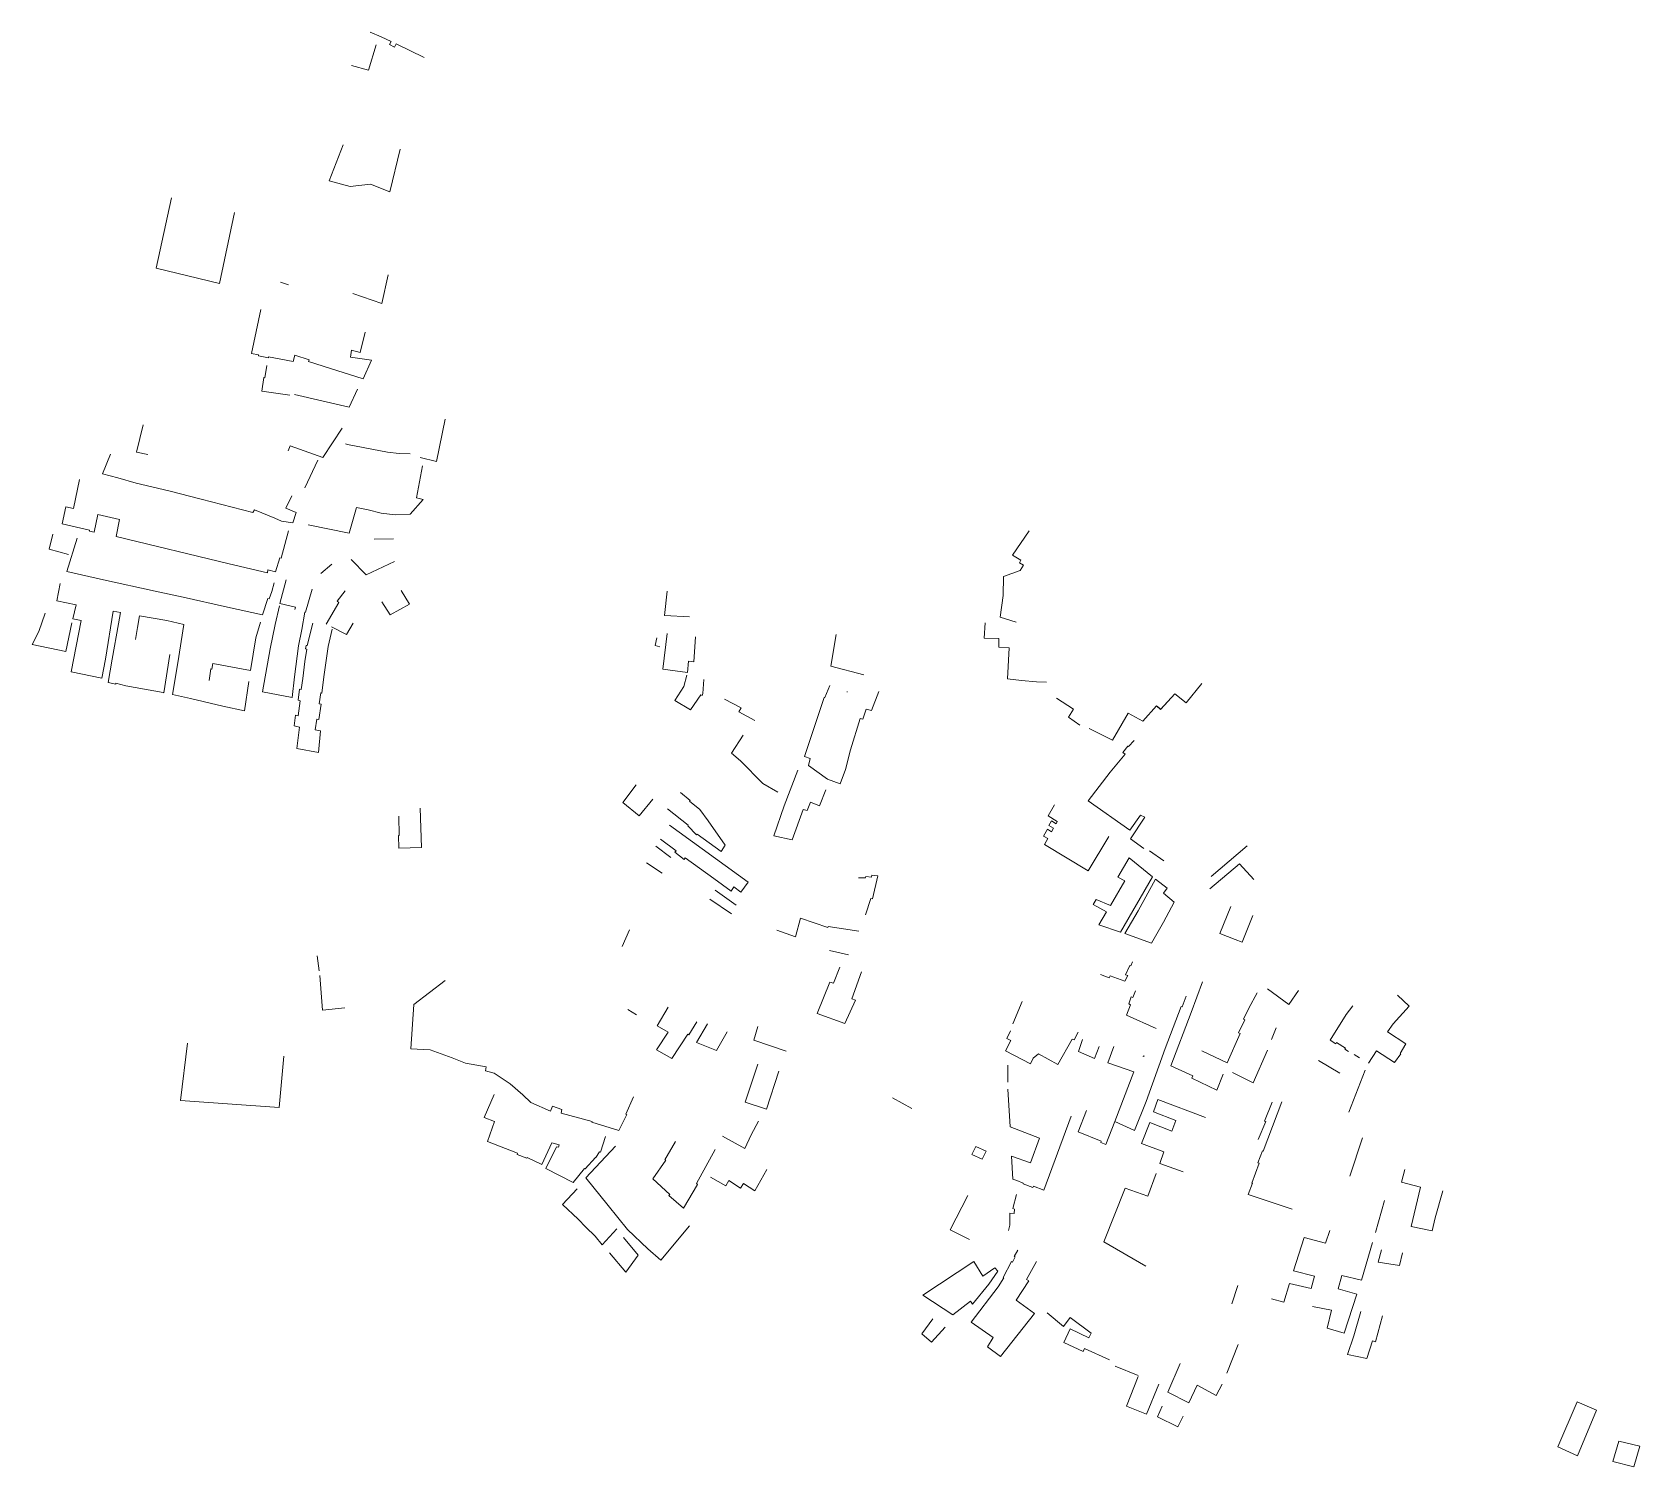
# Model space of a CAD drawing. Header units: millimetres. Extents: x 103049 to 103787, y 388013 to 388672.
import ezdxf

# ---------------------------------------------------------------- set-up
doc = ezdxf.new("R2010")
doc.units = ezdxf.units.MM
doc.header["$LTSCALE"] = 2
doc.layers.add('PBDUR-FACE', color=1, linetype='Continuous', lineweight=0)

msp = doc.modelspace()

# ---------------------------------------------------------------- linework, layer by layer
at = {"layer": 'PBDUR-FACE', "linetype": 'Continuous', "lineweight": 0}
for p, q in [((103422.72, 388368.96), (103422.62, 388368.73)), ((103337.66, 388285.51), (103330.61, 388290.27)), ((103558.54, 388201.23), (103558.74, 388201.7)), ((103558.74, 388201.7), (103559.18, 388201.54)), ((103595.3, 388193.31), (103592.36, 388185.92))]:
    msp.add_line(p, q, dxfattribs=at)
at = {"layer": 'PBDUR-FACE', "color": 1, "linetype": 'Continuous', "lineweight": 0}
msp.add_line((103334.89, 388297.91), (103341.75, 388292.76), dxfattribs=at)
msp.add_line((103334.89, 388297.91), (103341.75, 388292.76), dxfattribs=at)
at = {"layer": 'PBDUR-FACE', "linetype": 'Continuous', "lineweight": 0, "flags": 128}
for points in [[(103228.5, 388660.12), (103215.61, 388666.36), (103214.9, 388664.85), (103212.57, 388666.14), (103213.25, 388667.48), (103208.71, 388669.57), (103203.67, 388671.78)], [(103206.4, 388665.88), (103202.99, 388654.32), (103195.17, 388656.43)], [(103191.21, 388619.98), (103184.92, 388603.54), (103194.56, 388600.86), (103203.78, 388601.95), (103212.66, 388598.43), (103217.52, 388618.05)], [(103141.43, 388588.96), (103134.51, 388556.34), (103105.47, 388563.36), (103112.5, 388595.67)], [(103212.01, 388560.28), (103209.05, 388547.19), (103195.78, 388551.7)], [(103162.49, 388556.92), (103166.13, 388555.8)], [(103153.54, 388544.4), (103149.18, 388524.22), (103152.47, 388523.63), (103152.39, 388523.17), (103156.99, 388522.26), (103157.07, 388522.62), (103168.37, 388520.46), (103169.09, 388523.5), (103175.68, 388521.25), (103175.44, 388520.48), (103185.4, 388517.33), (103200.51, 388512.53), (103204.22, 388521.1), (103194.68, 388522.55), (103195.13, 388525.67), (103199.13, 388524.71), (103201.38, 388534.01)], [(103166.75, 388505), (103153.9, 388506.95), (103154.87, 388513.13), (103155.32, 388513.05), (103156.26, 388518.72)], [(103197.85, 388507.82), (103194.07, 388499.61), (103169.01, 388505.32)], [(103101.56, 388477.76), (103096.34, 388478.9), (103099.51, 388491.47)], [(103238.08, 388494.12), (103234.14, 388474.68), (103226.69, 388476.51)], [(103190.87, 388489.87), (103181.92, 388476.51), (103166.89, 388481.83), (103166.07, 388479.53), (103166.07, 388479.53)], [(103084.4, 388477.97), (103080.87, 388468.88), (103087.9, 388467.04), (103096.25, 388464.66), (103111.27, 388461.07), (103126.14, 388457.35), (103149.79, 388451.16), (103150.62, 388452.48), (103159.97, 388448.58), (103163.05, 388447.21), (103168.14, 388446.39), (103169.73, 388451.26), (103165.02, 388453.21), (103167.68, 388458.82)], [(103222.09, 388478.1), (103217.05, 388478.29), (103211.66, 388478.92), (103193.21, 388482.43), (103192.31, 388482.7)], [(103179.63, 388475.22), (103173.72, 388462.51)], [(103227.76, 388472.56), (103224.94, 388457.99), (103228.05, 388457.23), (103222.01, 388450.37), (103215.17, 388450.18), (103208.75, 388450.9), (103202.73, 388452.34), (103197.45, 388453.54), (103194.08, 388441.68), (103175.17, 388445.45)], [(103070.17, 388466.41), (103067.52, 388453.03), (103064, 388453.86), (103062.23, 388445.97), (103074.87, 388443.08), (103074.77, 388442.59), (103076.97, 388442.15), (103078.66, 388450.26), (103088.68, 388447.98), (103087.01, 388440.09), (103139.02, 388427.6), (103156.48, 388423.54), (103156.75, 388424.79), (103160.18, 388423.97), (103162.24, 388430.3), (103162.82, 388430.14), (103166.2, 388442.79)], [(103058.01, 388441.17), (103056.39, 388434.37), (103065.24, 388431.95)], [(103159.56, 388418.83), (103158.48, 388414.87), (103157.31, 388411.55), (103156.72, 388411.67), (103154.29, 388404.12), (103138.24, 388407.71), (103117.82, 388412.28), (103104.99, 388415.1), (103081.29, 388420.33), (103064.47, 388424.02), (103069.24, 388439.46)], [(103506.21, 388442.71), (103498.54, 388431.54), (103502.38, 388429.24), (103501.75, 388428.04), (103503.62, 388426.94), (103502.04, 388424.59), (103494.47, 388421.81), (103494.33, 388413.14), (103492.89, 388403.17), (103500.27, 388400.82)], [(103214.32, 388439.04), (103205.45, 388438.87)], [(103186.07, 388427.52), (103181.04, 388423.22)], [(103214.8, 388428.63), (103201.87, 388422.55), (103194.91, 388429.61)], [(103111.78, 388386.04), (103111.79, 388386.04), (103109.02, 388368.43), (103108.71, 388368.5), (103091.55, 388371.63), (103086.98, 388372.81), (103086.86, 388372.37), (103083.33, 388373.19), (103085.17, 388383.85), (103088.17, 388400.1), (103089.03, 388405.3), (103085.75, 388405.84), (103082.19, 388383.8), (103080.46, 388375.17), (103066.4, 388378.05), (103070.94, 388401.65), (103067.22, 388402.37), (103068.64, 388408.83), (103059.83, 388410.66), (103061.36, 388418.63)], [(103169.17, 388406.61), (103169.17, 388406.61), (103169.48, 388407.71), (103162.25, 388409.46), (103165.15, 388420.33)], [(103177.08, 388415.92), (103173.96, 388405.35), (103173.69, 388405.43), (103172.27, 388397.44), (103170.84, 388389.99), (103169.01, 388375.67), (103167.86, 388366.24), (103154.33, 388368.82), (103157.7, 388388.53), (103160.05, 388399.77), (103162.06, 388408.34)], [(103192.15, 388415.2), (103188.54, 388410.52), (103189.31, 388409.89), (103183.51, 388399.84)], [(103217.91, 388415.41), (103221.8, 388409.11), (103212.79, 388404.18), (103209.04, 388410.18)], [(103340.09, 388415.1), (103338.77, 388403.82), (103350.33, 388403.28)], [(103066.7, 388400.44), (103063.99, 388387.38), (103048.51, 388390.63), (103051.54, 388396.54), (103054.45, 388404.93)], [(103148, 388373.58), (103145.93, 388360.07), (103135.99, 388362.27), (103121.17, 388365.83), (103112.94, 388367.64), (103115.32, 388382.18), (103118.09, 388399.76), (103110.31, 388401.56), (103097.83, 388403.73), (103096.87, 388398.33), (103095.95, 388392.87)], [(103153.41, 388400.78), (103151.15, 388393.58), (103148.81, 388378.69), (103131.38, 388381.9), (103131, 388379.24), (103130.53, 388379.35), (103129.82, 388374.01)], [(103186.22, 388397.65), (103184.38, 388389.62), (103182.47, 388375.68), (103181.56, 388368.26), (103181.04, 388368.34), (103180.3, 388363.39), (103181.15, 388363.17), (103180.11, 388356.16), (103179.26, 388356.29), (103178.5, 388351.31), (103180.85, 388350.95), (103179.96, 388341.03), (103170.08, 388342.78), (103171.2, 388352.65), (103168.76, 388353.18), (103169.45, 388358.07), (103170.56, 388357.85), (103171.54, 388364.69), (103170.6, 388364.95), (103171.29, 388369.98), (103172.02, 388369.89), (103172.8, 388374.88), (103173.68, 388382.77), (103174.68, 388388.42), (103174.04, 388388.52), (103174.34, 388390.12), (103174.76, 388390.03), (103177.4, 388400.34)], [(103185.95, 388398.73), (103192.76, 388395.12), (103195.85, 388400.33)], [(103340.02, 388395.58), (103338.07, 388379.25), (103349.4, 388377.66), (103349.87, 388382.98), (103352.22, 388382.59), (103353.02, 388394.01)], [(103486.06, 388400.53), (103485.57, 388393.49), (103492.27, 388393.3), (103492.26, 388389.36), (103496.99, 388388.97), (103496.19, 388374.79), (103502.7, 388374.08)], [(103335.27, 388393.56), (103334.45, 388390.06), (103336.72, 388389.48)], [(103356.86, 388374.44), (103356.34, 388368.04), (103356.03, 388367.1), (103355.45, 388367.38), (103350.73, 388360.51), (103343.49, 388364.89), (103347.66, 388371.23), (103349.06, 388376.41)], [(103502.75, 388374.07), (103509.63, 388373.47), (103514.2, 388373.27)], [(103437.22, 388368.91), (103433.84, 388360.18), (103431.31, 388360.92), (103429.92, 388356.23), (103428.55, 388356.64), (103424.25, 388342.13), (103421.82, 388333.2), (103419.39, 388326.56), (103413.62, 388328.79), (103404.84, 388335.06), (103405.74, 388338.22), (103403.03, 388339.11), (103412.13, 388366.28), (103412.46, 388366.19), (103414.64, 388371.79)], [(103518.68, 388365.88), (103526.56, 388360.93), (103524.24, 388357.18), (103529.52, 388353.56)], [(103533.73, 388352.02), (103544.41, 388346.7), (103551.64, 388359.06), (103558.44, 388355.33), (103564.62, 388362.47), (103566.59, 388360.84), (103573.04, 388367.96), (103578.27, 388363.85), (103585.46, 388372.72)], [(103380.29, 388355.66), (103372.99, 388359.57), (103374.05, 388361.45), (103366.33, 388365.52)], [(103390.83, 388322.78), (103383.94, 388326.69), (103373.71, 388337.14), (103369.5, 388340.64), (103374.89, 388348.94)], [(103558.82, 388296.95), (103552.72, 388301.32), (103559.38, 388311.32), (103557.36, 388312.19), (103552.49, 388305.27), (103533.25, 388318.76), (103543.41, 388331.87), (103550.26, 388340.13), (103549.14, 388341.03), (103551.49, 388343.94), (103551.82, 388343.68), (103554.48, 388346.46)], [(103400.07, 388332.86), (103393.77, 388316.47), (103388.98, 388302.67), (103397.46, 388300.85), (103402.39, 388314.75), (103404.36, 388314.36), (103405.84, 388318.1), (103410.01, 388316.47), (103412.93, 388323.76)], [(103333.37, 388319.59), (103327.14, 388311.82), (103319.6, 388318.06), (103325.78, 388326.14)], [(103340.2, 388315.05), (103349.73, 388307.66), (103349.48, 388307.33), (103353.51, 388303.17), (103353.78, 388303.47), (103364.8, 388295.48), (103366.7, 388298.42), (103358.92, 388309.61), (103355.06, 388314.76), (103350.26, 388318.58), (103350.51, 388318.94), (103346.12, 388322.61)], [(103226.6, 388315.44), (103227.23, 388297.37), (103216.82, 388297), (103216.66, 388302.81), (103217.02, 388302.81), (103216.86, 388311.74)], [(103542.74, 388302.43), (103533.24, 388286.57), (103513.18, 388298.67), (103514.71, 388301.45), (103512.78, 388302.57), (103514.55, 388305.7), (103516.39, 388304.58), (103517.35, 388306.29), (103515.3, 388307.49), (103516.49, 388309.52), (103518.56, 388308.23), (103519.12, 388309.24), (103514.92, 388311.93), (103517.81, 388316.86)], [(103341.12, 388307.59), (103377.15, 388281.45), (103373.84, 388276.8), (103370.68, 388279.24), (103369.37, 388277.31), (103361.5, 388283.06), (103348.28, 388292.63), (103347.78, 388291.88), (103343.61, 388295.17), (103344.12, 388295.83), (103336.91, 388301.16)], [(103568.03, 388291.19), (103561.39, 388295.78)], [(103606.34, 388298.17), (103589.73, 388284.05)], [(103431.04, 388266.35), (103433.51, 388273.96), (103434.23, 388273.71), (103436.7, 388284.35), (103434.04, 388284.63), (103433.84, 388283.77), (103431.24, 388284.07), (103431.15, 388283.46), (103427.85, 388283.43)], [(103589.09, 388278.35), (103602.82, 388289.79), (103609.32, 388282.59)], [(103362.04, 388277.8), (103371.76, 388270.86)], [(103369.59, 388266.92), (103359.63, 388273.59)], [(103598.75, 388270.17), (103593.74, 388257.84), (103600.77, 388255.12), (103603.92, 388253.89), (103608.88, 388266.08)], [(103428, 388258.97), (103413.89, 388261.07), (103413.79, 388260.53), (103401.3, 388264.85), (103398.91, 388256.27), (103390.37, 388259.32)], [(103322.76, 388259.58), (103319.31, 388251.8)], [(103423.25, 388248.03), (103414.55, 388250.02)], [(103180.21, 388240.65), (103179.42, 388247.53)], [(103419.32, 388242.37), (103416.41, 388235.06), (103414.76, 388235.57), (103408.94, 388221.12), (103421.62, 388216.44), (103426.55, 388227.25), (103424.87, 388227.87), (103429.26, 388240.19)], [(103553.58, 388244.78), (103552.88, 388242.99), (103552.43, 388243.21), (103550.42, 388238.93), (103551.43, 388238.59), (103550.2, 388235.88), (103543.37, 388238.42), (103542.98, 388237.5), (103538.93, 388239.04)], [(103180.53, 388238.52), (103181.86, 388222.69), (103191.99, 388223.67)], [(103238.1, 388236.23), (103223.76, 388225.22), (103222.34, 388204.93), (103231.18, 388204.41), (103241.38, 388200.77), (103247.41, 388198.36), (103256.98, 388196.55), (103256.63, 388194.8), (103260.6, 388193.67), (103267.96, 388188.77), (103273.73, 388183.73), (103277.51, 388180.31), (103286.52, 388176.23), (103287.36, 388178.53), (103291.74, 388176.97), (103291.31, 388175.41), (103305.56, 388171.49), (103305.43, 388171.13), (103317.77, 388167.38), (103321.44, 388174.69), (103321.03, 388174.94), (103324.56, 388182.8)], [(103585.73, 388235.71), (103580.55, 388221.54), (103571.18, 388197.12)], [(103503.03, 388226.55), (103498.77, 388216.38)], [(103578.34, 388229.07), (103576.38, 388224.17), (103575.99, 388224.34), (103568.63, 388205.07), (103559.91, 388180.73), (103554.62, 388167.3), (103545.58, 388171.46), (103554.31, 388194.26), (103542.28, 388198.46), (103545.05, 388206.02)], [(103629.89, 388231.71), (103625.44, 388225.19), (103615.65, 388232.41)], [(103675.29, 388229.55), (103680.66, 388224.42)], [(103321.95, 388222.9), (103326, 388220.53)], [(103340.53, 388223.95), (103335.37, 388215.5), (103340.47, 388212.59), (103335.18, 388204.4), (103342.13, 388200.38), (103349.48, 388211.58), (103349.92, 388211.33), (103353.61, 388217.31)], [(103652.84, 388203.68), (103651.13, 388204.67), (103651.49, 388205.2), (103647.28, 388207.72), (103646.96, 388207.24), (103644.43, 388208.8), (103651.74, 388220.63), (103654.77, 388224.7)], [(103680.66, 388224.42), (103673.3, 388216.33), (103670.64, 388212.74), (103679.18, 388207.14), (103676.55, 388202.69), (103676.85, 388202.52), (103673.92, 388198.63), (103665.6, 388203.9), (103662.03, 388198.32)], [(103367.53, 388212.72), (103362.68, 388204.09), (103353.43, 388207.79), (103358.47, 388216.42)], [(103394.66, 388203.84), (103379.75, 388208.85), (103381.61, 388215.1)], [(103497.7, 388213.12), (103496, 388209.63), (103497.76, 388208.76), (103495.38, 388203.91), (103506.83, 388197.95), (103508.09, 388200.61), (103510.52, 388202.65), (103519.37, 388197.64), (103525.97, 388209.38), (103526.84, 388208.98), (103528.67, 388212.51)], [(103619.61, 388214.53), (103617.46, 388209.1)], [(103164.01, 388201.53), (103161.84, 388177.89), (103116.55, 388181.12), (103119.84, 388207.55)], [(103538.4, 388205.96), (103536.16, 388200.44), (103528.83, 388203.61), (103530.7, 388209.12)], [(103615.6, 388204.3), (103609.05, 388189.32), (103599.56, 388194.04)], [(103381.71, 388197.83), (103375.89, 388180.45), (103385.61, 388177.17), (103391.28, 388194.65)], [(103496.43, 388189.58), (103496.43, 388197.36)], [(103639.06, 388199.54), (103648.84, 388193.78)], [(103655.44, 388202.24), (103657.82, 388200.74)], [(103660.43, 388195.07), (103652.97, 388175.87)], [(103311.7, 388164.64), (103309.42, 388157.38), (103308.9, 388157.51), (103307.23, 388154.91), (103307.07, 388155.02), (103302.39, 388149.74), (103302.06, 388149.93), (103296.94, 388143.55), (103284.32, 388149.93), (103289.22, 388159.87), (103290.07, 388159.65), (103290.43, 388160.74), (103287.14, 388161.73), (103282.54, 388151.73), (103275.81, 388155.05), (103275.57, 388154.61), (103271.1, 388156.39), (103271.32, 388156.91), (103257.61, 388162.36), (103260.73, 388171.48), (103256.05, 388173.34), (103260.62, 388183.94)], [(103452.29, 388177.46), (103443.48, 388182.36)], [(103525.52, 388174), (103512.97, 388139.93), (103508.17, 388141.76), (103507.9, 388141.21), (103503.39, 388142.94), (103503.52, 388143.26), (103500.56, 388144.43), (103498.64, 388145.07), (103498.08, 388155.61), (103506.8, 388152.6), (103510.94, 388163.86), (103497.45, 388169.05), (103496.47, 388186.35)], [(103576.96, 388148.39), (103566.16, 388152.22), (103568.06, 388157.52), (103557.82, 388161.41), (103561.63, 388171.04), (103571.7, 388167.12), (103573.52, 388171.97), (103563.33, 388175.97), (103565.35, 388181.66), (103587.18, 388173.31)], [(103545.58, 388171.46), (103541.47, 388160.87), (103539.06, 388161.94), (103539.31, 388162.47), (103528.72, 388166.69), (103532.46, 388176.5)], [(103611.39, 388163.25), (103614.84, 388171.45), (103614.28, 388171.73), (103617.8, 388180.42)], [(103365.49, 388164.79), (103375.65, 388159.09), (103378.57, 388165.36), (103381.99, 388171.63)], [(103316.36, 388160.12), (103302.76, 388145.6), (103312.99, 388133), (103321.78, 388121.86), (103331.2, 388112.96), (103337.13, 388107.81), (103350.22, 388123.62)], [(103362.13, 388158.71), (103353.44, 388142.98), (103353.97, 388142.65), (103347.49, 388131.69), (103340.86, 388137.45), (103341.25, 388138.03), (103333.43, 388145.17), (103339.36, 388153.73), (103338.98, 388153.98), (103343.88, 388162.4)], [(103659.2, 388163.98), (103653.44, 388146.4)], [(103359.99, 388145.96), (103367, 388141.96), (103368.39, 388144.4), (103373.67, 388140.89), (103375.02, 388143.03), (103380.24, 388139.72), (103385.74, 388149.47)], [(103564.44, 388147.58), (103560.63, 388137.25), (103550.28, 388140.95), (103540.48, 388116.27), (103559.74, 388105.1)], [(103696.04, 388139.6), (103692.63, 388127.33), (103691.2, 388121.37), (103681.52, 388123.36), (103685.89, 388141.34), (103677.07, 388143.6), (103678.72, 388149.51)], [(103298.69, 388140.58), (103292, 388133.34), (103299.14, 388126.59), (103302.75, 388123.05), (103307, 388118.79), (103310.25, 388114.92), (103316.92, 388122.17)], [(103478.12, 388137.45), (103469.99, 388121.79), (103478.87, 388117.27)], [(103496.71, 388121.47), (103497.37, 388123.96), (103497.32, 388129.46), (103499.34, 388129.19), (103499.51, 388131.24), (103498.74, 388131.6), (103500.33, 388138.01)], [(103313.54, 388111.12), (103321.05, 388102.25), (103326.76, 388110.06), (103319.91, 388118.2)], [(103644.22, 388121.42), (103642.21, 388115.62), (103632.4, 388118.18), (103627.5, 388102.91), (103637.18, 388100.53), (103635.64, 388094.88), (103625.71, 388097.09), (103623.16, 388088.55), (103617.53, 388090.09)], [(103663.77, 388115.96), (103658.84, 388098.65), (103649.8, 388100.81), (103648.12, 388094.65), (103656.63, 388092.18), (103650.78, 388074.29), (103643, 388076.64), (103645.07, 388084.9), (103636.3, 388086.62)], [(103509.55, 388107.27), (103505.05, 388098.99), (103506.03, 388098.38), (103500.31, 388089.45), (103508.61, 388083.35), (103493.01, 388063.63), (103487.12, 388067.98), (103489.61, 388072.26), (103479.62, 388079.43), (103492.02, 388095.53), (103494.53, 388099.76), (103494.3, 388099.91), (103498.05, 388107.14), (103498.49, 388106.88), (103499.82, 388109.29), (103499.35, 388109.52), (103500.98, 388112.49)], [(103677.6, 388111.25), (103676.24, 388105.44), (103666.37, 388106.9), (103667.88, 388112.61)], [(103602.01, 388096.13), (103599.32, 388087.83)], [(103462.04, 388080.91), (103456.93, 388074.07), (103461.31, 388070.22), (103467.58, 388077.06)], [(103514.4, 388083.6), (103521.97, 388077.29), (103524.98, 388081.43), (103534.65, 388074.35), (103533.64, 388072.17), (103525.03, 388076.25), (103522.09, 388069.98), (103531.07, 388065.86), (103531.6, 388067.24), (103543.13, 388062.08)], [(103658.46, 388084.3), (103655.24, 388073.09), (103652.27, 388064.55), (103661.28, 388062.64), (103663.82, 388070.71), (103665.17, 388070.26), (103668.39, 388082.34)], [(103597.02, 388056), (103602.21, 388069.13)], [(103545.64, 388059.1), (103556.27, 388054.87)], [(103594.75, 388050.94), (103592.06, 388045.69), (103583.29, 388050.49), (103579.52, 388042.34), (103569.8, 388047.18), (103575.57, 388060.32)], [(103556.32, 388054.33), (103550.87, 388040.76), (103560.07, 388037.04), (103565.68, 388050.85)], [(103576.83, 388036.22), (103574.53, 388031.23), (103565.18, 388035.94), (103567.23, 388040.84)]]:
    msp.add_lwpolyline(points, dxfattribs=at)
at = {"layer": 'PBDUR-FACE', "linetype": 'Continuous', "lineweight": 0}
for points in [[(103417.58, 388395.16), (103415.15, 388380.54), (103430.29, 388376.68)], [(103564.55, 388214.25), (103550.86, 388220.36), (103552.74, 388225.15), (103551.9, 388225.54), (103553.1, 388228.82), (103553.83, 388228.51), (103555.03, 388231.53)], [(103610.89, 388230.64), (103607, 388223.53), (103604.65, 388218.46), (103605.18, 388218.21), (103602.27, 388212.18), (103603.11, 388211.85), (103597.18, 388198.52), (103585.48, 388203.89)]]:
    msp.add_lwpolyline(points, dxfattribs=at)
at = {"layer": 'PBDUR-FACE', "color": 1, "linetype": 'Continuous', "lineweight": 0, "flags": 128}
for points in [[(103558.44, 388355.33), (103564.61, 388362.45), (103566.5, 388360.74), (103573.04, 388367.96), (103578.27, 388363.85), (103585.46, 388372.72)], [(103571.18, 388197.12), (103581.39, 388192.55), (103580.86, 388191.46), (103592.36, 388185.92)], [(103622.27, 388180.52), (103613.7, 388157.84), (103613.27, 388157.99), (103611.15, 388152.57), (103611.86, 388152.3), (103608.5, 388143.24), (103608.72, 388143.14), (103606.8, 388138.01), (103626.99, 388131.23)], [(103665.25, 388120.59), (103669.3, 388135.29)]]:
    msp.add_lwpolyline(points, dxfattribs=at)
at = {"layer": 'PBDUR-FACE', "linetype": 'Continuous', "lineweight": 0, "flags": 128}
for points in [[(103548.16, 388258.42), (103538.25, 388261.81), (103541.7, 388267.81), (103535.65, 388271.22), (103537.02, 388273.49), (103543.51, 388270.75), (103550.12, 388281.98), (103546.87, 388283.77), (103552.16, 388292.59), (103562.85, 388283.88)], [(103550.06, 388257.78), (103556.19, 388268.23), (103564.28, 388282.82), (103569.54, 388278.62), (103567.83, 388276.32), (103572.73, 388272.26), (103567.86, 388263.1), (103562.32, 388253.41)], [(103484.58, 388154.14), (103486.43, 388157.86), (103481.75, 388160.05), (103479.85, 388156.35)], [(103491.86, 388102.82), (103490.42, 388104.33), (103484.95, 388100.49), (103480.78, 388107.18), (103457.38, 388091.82), (103471.1, 388082.67), (103479.27, 388089.02), (103480.16, 388087.68), (103487.67, 388096.74)], [(103757.78, 388042.82), (103766.63, 388038.95), (103757.93, 388017.97), (103748.91, 388022.13)], [(103776.9, 388024.78), (103786.55, 388022.35), (103783.78, 388012.91), (103774.1, 388015.37)]]:
    msp.add_lwpolyline(points, close=True, dxfattribs=at)

doc.saveas('drawing.dxf')
